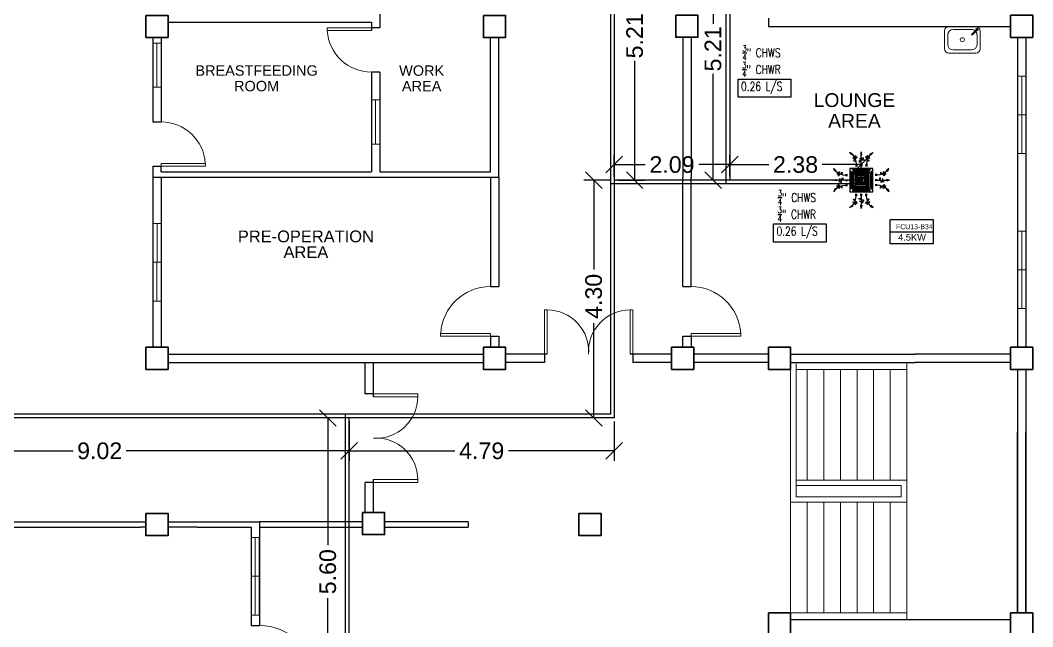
# Model space of a CAD drawing. Header units: millimetres. Extents: x 5 to 598, y 3 to 339.
# Drawn here: x 273.25 to 291.54, y 187.14 to 198.1 of the extents above; entities that cross this region are included whole.
import ezdxf

# ---------------------------------------------------------------- set-up
doc = ezdxf.new("R2010")
doc.units = ezdxf.units.MM
doc.header["$MEASUREMENT"] = 0
for name, color, linetype in [('AIR', 7, 'Continuous'), ('fcu line', 7, 'Continuous'), ('fcu return', 7, 'Continuous'), ('label', 7, 'Continuous'), ('Legends', 7, 'Continuous'), ('pipe label', 7, 'Continuous')]:
    doc.layers.add(name, color=color, linetype=linetype)
doc.styles.add('Arch-Dim', font='simplex.shx', dxfattribs={"width": 0.75})
doc.styles.get("Standard").update_dxf_attribs({"font": 'arial.ttf'})
doc.styles.add('SWISSLT175', font='swissl.ttf', dxfattribs={"height": 0.175})
doc.dimstyles.new('Copy of dimension', dxfattribs={"dimtxt": 0.3, "dimasz": 0.3, "dimexe": 0.18, "dimexo": 0.0625, "dimgap": 0.09, "dimtad": 0, "dimzin": 0, "dimdsep": 46, "dimtxsty": 'Standard', "dimblk": 'OBLIQUE', "dimcen": 0.09, "dimclrd": 256, "dimclre": 256, "dimclrt": 256, "dimadec": 0, "dimazin": 0, "dimtfac": 1, "dimtofl": 0, "dimtmove": 0, "dimatfit": 3, "dimldrblk": 'OBLIQUE', "dimfxl": 1, "dimtolj": 1, "dimtzin": 0, "dimarcsym": 0})

# ---------------------------------------------------------------- blocks, each defined once
blk = doc.blocks.new('FCU-13000P (CASSETTE SPLIT)')
at = {"layer": 'AIR', "ltscale": 3}
for p, q in [((0, 0.523), (0, 1)), ((-0.193, 0.558), (-0.193, 0.487)), ((-0.162, 0.558), (-0.162, 0.487)), ((-0.016, 0.558), (-0.016, 0.487)), ((0.016, 0.558), (0.016, 0.487)), ((0.162, 0.558), (0.162, 0.487)), ((0.193, 0.558), (0.193, 0.487)), ((-0.523, 0), (-1, 0)), ((-0.558, 0.193), (-0.487, 0.193)), ((-0.558, 0.162), (-0.487, 0.162)), ((-0.558, 0.016), (-0.487, 0.016)), ((0.558, 0.193), (0.487, 0.193)), ((0.558, 0.162), (0.487, 0.162)), ((0.558, 0.016), (0.487, 0.016)), ((0.523, 0), (1, 0)), ((-0.558, -0.016), (-0.487, -0.016)), ((-0.558, -0.162), (-0.487, -0.162)), ((-0.558, -0.193), (-0.487, -0.193)), ((0.558, -0.016), (0.487, -0.016)), ((0.558, -0.162), (0.487, -0.162)), ((0.558, -0.193), (0.487, -0.193)), ((-0.193, -0.558), (-0.193, -0.487)), ((-0.162, -0.558), (-0.162, -0.487)), ((-0.016, -0.558), (-0.016, -0.487)), ((0, -0.523), (0, -1)), ((0.016, -0.558), (0.016, -0.487)), ((0.162, -0.558), (0.162, -0.487)), ((0.193, -0.558), (0.193, -0.487))]:
    blk.add_line(p, q, dxfattribs=at)
at = {"layer": 'AIR'}
for p, q in [((0.295, -0.295), (-0.295, 0.295)), ((0.295, 0.295), (-0.295, -0.295))]:
    blk.add_line(p, q, dxfattribs=at)
at = {"layer": 'AIR', "ltscale": 3}
for points in [[(-0.335, 0.895), (-0.311, 0.932), (-0.416, 0.973)], [(-0.022, 0.89), (0.022, 0.89), (0, 1)], [(0.335, 0.895), (0.311, 0.932), (0.416, 0.973)], [(-0.895, 0.335), (-0.932, 0.311), (-0.973, 0.416)], [(0.895, 0.335), (0.932, 0.311), (0.973, 0.416)], [(-0.89, 0.022), (-0.89, -0.022), (-1, 0)], [(0.89, 0.022), (0.89, -0.022), (1, 0)], [(-0.895, -0.335), (-0.932, -0.311), (-0.973, -0.416)], [(0.895, -0.335), (0.932, -0.311), (0.973, -0.416)], [(-0.335, -0.895), (-0.311, -0.932), (-0.416, -0.973)], [(-0.022, -0.89), (0.022, -0.89), (0, -1)], [(0.335, -0.895), (0.311, -0.932), (0.416, -0.973)]]:
    blk.add_lwpolyline(points, close=True, dxfattribs=at)
at = {"layer": 'AIR'}
for points in [[(-0.323, 0.914, -0.171809), (-0.178, 0.558), (-0.178, 0.522)], [(0.323, 0.914, 0.171809), (0.178, 0.558), (0.178, 0.522)], [(-0.914, 0.323, 0.171809), (-0.558, 0.178), (-0.522, 0.178)], [(0.914, 0.323, -0.171809), (0.558, 0.178), (0.522, 0.178)], [(-0.914, -0.323, -0.171809), (-0.558, -0.178), (-0.522, -0.178)], [(0.914, -0.323, 0.171809), (0.558, -0.178), (0.522, -0.178)], [(-0.323, -0.914, 0.171809), (-0.178, -0.558), (-0.178, -0.522)], [(0.323, -0.914, -0.171809), (0.178, -0.558), (0.178, -0.522)]]:
    blk.add_lwpolyline(points, format="xyb", dxfattribs=at)
for points in [[(-0.41, -0.41), (0.41, -0.41), (0.41, 0.41), (-0.41, 0.41)], [(-0.31, 0.372), (0.31, 0.372), (0.31, 0.348), (-0.31, 0.348)], [(-0.373, 0.31), (-0.348, 0.31), (-0.348, -0.31), (-0.373, -0.31)], [(-0.26, -0.26), (0.26, -0.26), (0.26, 0.26), (-0.26, 0.26)], [(-0.21, -0.21), (0.21, -0.21), (0.21, 0.21), (-0.21, 0.21)], [(-0.16, -0.16), (0.16, -0.16), (0.16, 0.16), (-0.16, 0.16)], [(-0.11, -0.11), (0.11, -0.11), (0.11, 0.11), (-0.11, 0.11)], [(-0.06, -0.06), (0.06, -0.06), (0.06, 0.06), (-0.06, 0.06)], [(0.372, 0.31), (0.348, 0.31), (0.348, -0.31), (0.372, -0.31)], [(-0.31, -0.373), (0.31, -0.373), (0.31, -0.348), (-0.31, -0.348)]]:
    blk.add_lwpolyline(points, close=True, dxfattribs=at)
blk.add_lwpolyline([(-0.26, -0.31), (0.26, -0.31, 0.414214), (0.31, -0.26), (0.31, 0.26, 0.414214), (0.26, 0.31), (-0.26, 0.31, 0.414214), (-0.31, 0.26), (-0.31, -0.26, 0.414214)], format="xyb", close=True, dxfattribs=at)
at = {"layer": 'AIR', "ltscale": 3}
for points in [[(-0.268, 0.84), (-0.231, 0.852), (-0.134, 0.882), (-0.422, 0.704), (0.005, 0.903), (-0.358, 0.645), (-0.239, 0.678), (-0.199, 0.69)], [(0.268, 0.84), (0.231, 0.852), (0.134, 0.882), (0.422, 0.704), (-0.005, 0.903), (0.358, 0.645), (0.239, 0.678), (0.199, 0.69)], [(-0.84, 0.268), (-0.852, 0.231), (-0.882, 0.134), (-0.704, 0.422), (-0.903, -0.005), (-0.645, 0.358), (-0.678, 0.239), (-0.69, 0.199)], [(0.84, 0.268), (0.852, 0.231), (0.882, 0.134), (0.704, 0.422), (0.903, -0.005), (0.645, 0.358), (0.678, 0.239), (0.69, 0.199)], [(-0.84, -0.268), (-0.852, -0.231), (-0.882, -0.134), (-0.704, -0.422), (-0.903, 0.005), (-0.645, -0.358), (-0.678, -0.239), (-0.69, -0.199)], [(0.84, -0.268), (0.852, -0.231), (0.882, -0.134), (0.704, -0.422), (0.903, 0.005), (0.645, -0.358), (0.678, -0.239), (0.69, -0.199)], [(-0.268, -0.84), (-0.231, -0.852), (-0.134, -0.882), (-0.422, -0.704), (0.005, -0.903), (-0.358, -0.645), (-0.239, -0.678), (-0.199, -0.69)], [(0.268, -0.84), (0.231, -0.852), (0.134, -0.882), (0.422, -0.704), (-0.005, -0.903), (0.358, -0.645), (0.239, -0.678), (0.199, -0.69)]]:
    blk.add_open_spline(points, degree=3, knots=[0.0032834, 0.0032834, 0.0032834, 0.0032834, 0.0712567, 0.1924075, 0.3347111, 0.5062145, 0.5813292, 0.5813292, 0.5813292, 0.5813292], dxfattribs=at)
for points in [[(0, 0.8), (0.077, 0.776), (-0.058, 0.755), (0.098, 0.718), (-0.087, 0.663), (0, 0.631)], [(-0.8, 0), (-0.776, -0.077), (-0.755, 0.058), (-0.718, -0.098), (-0.663, 0.087), (-0.631, 0)], [(0.8, 0), (0.776, -0.077), (0.755, 0.058), (0.718, -0.098), (0.663, 0.087), (0.631, 0)], [(0, -0.8), (0.077, -0.776), (-0.058, -0.755), (0.098, -0.718), (-0.087, -0.663), (0, -0.631)]]:
    blk.add_spline(points, degree=3, dxfattribs=at)
for points in [[(-0.416, 0.973), (-0.335, 0.895), (-0.311, 0.932)], [(0, 1), (-0.022, 0.89), (0.022, 0.89)], [(0.416, 0.973), (0.335, 0.895), (0.311, 0.932)], [(-0.973, 0.416), (-0.895, 0.335), (-0.932, 0.311)], [(0.973, 0.416), (0.895, 0.335), (0.932, 0.311)], [(-1, 0), (-0.89, 0.022), (-0.89, -0.022)], [(1, 0), (0.89, 0.022), (0.89, -0.022)], [(-0.973, -0.416), (-0.895, -0.335), (-0.932, -0.311)], [(0.973, -0.416), (0.895, -0.335), (0.932, -0.311)], [(-0.416, -0.973), (-0.335, -0.895), (-0.311, -0.932)], [(0, -1), (-0.022, -0.89), (0.022, -0.89)], [(0.416, -0.973), (0.335, -0.895), (0.311, -0.932)]]:
    blk.add_solid(points, dxfattribs=at)
blk = doc.blocks.new('_Oblique')
at = {"color": 0, "linetype": 'ByBlock', "lineweight": -2}
blk.add_line((-0.5, -0.5), (0.5, 0.5), dxfattribs=at)
blk = doc.blocks.new('*D105')
at = {"layer": 'Defpoints', "color": 0, "transparency": 16777216}
for p in [(278.806, 190.909), (279.193, 190.909), (279.193, 185.308)]:
    blk.add_point(p, dxfattribs=at)
at = {"layer": 'Legends', "lineweight": -2, "transparency": 16777216}
for p, q in [((279.13, 190.909), (278.626, 190.909)), ((278.806, 190.909), (278.806, 188.609)), ((278.806, 185.308), (278.806, 187.651)), ((279.13, 185.308), (278.626, 185.308))]:
    blk.add_line(p, q, dxfattribs=at)
at = {"layer": 'Legends', "lineweight": -2, "transparency": 16777216, "xscale": 0.3, "yscale": 0.3, "zscale": 0.3}
for p, rotation in [((278.806, 190.909), 90), ((278.806, 185.308), 270)]:
    blk.add_blockref('_Oblique', p, dxfattribs=dict(at, rotation=rotation))
at = {"layer": 'Legends', "transparency": 16777216, "insert": (278.806, 188.13), "char_height": 0.3, "attachment_point": 5, "rotation": 90}
blk.add_mtext('\\A1;5.60', dxfattribs=at)
blk = doc.blocks.new('*D106')
at = {"layer": 'Defpoints', "color": 0, "transparency": 16777216}
for p in [(279.193, 190.909), (283.982, 190.909), (283.982, 190.314)]:
    blk.add_point(p, dxfattribs=at)
at = {"layer": 'Legends', "lineweight": -2, "transparency": 16777216}
for p, q in [((279.193, 190.847), (279.193, 190.134)), ((283.982, 190.847), (283.982, 190.134)), ((279.193, 190.314), (281.101, 190.314)), ((283.982, 190.314), (282.073, 190.314))]:
    blk.add_line(p, q, dxfattribs=at)
at = {"layer": 'Legends', "lineweight": -2, "transparency": 16777216, "xscale": 0.3, "yscale": 0.3, "zscale": 0.3, "rotation": 180}
blk.add_blockref('_Oblique', (279.193, 190.314), dxfattribs=at)
at = {"layer": 'Legends', "lineweight": -2, "transparency": 16777216, "xscale": 0.3, "yscale": 0.3, "zscale": 0.3}
blk.add_blockref('_Oblique', (283.982, 190.314), dxfattribs=at)
at = {"layer": 'Legends', "transparency": 16777216, "insert": (281.587, 190.314), "char_height": 0.3, "attachment_point": 5}
blk.add_mtext('\\A1;4.79', dxfattribs=at)
blk = doc.blocks.new('*D107')
at = {"layer": 'Defpoints', "color": 0, "transparency": 16777216}
for p in [(283.611, 195.208), (283.982, 195.208), (283.982, 190.909)]:
    blk.add_point(p, dxfattribs=at)
at = {"layer": 'Legends', "lineweight": -2, "transparency": 16777216}
for p, q in [((283.919, 195.208), (283.431, 195.208)), ((283.611, 195.208), (283.611, 193.591)), ((283.611, 190.909), (283.611, 192.621)), ((283.919, 190.909), (283.431, 190.909))]:
    blk.add_line(p, q, dxfattribs=at)
at = {"layer": 'Legends', "lineweight": -2, "transparency": 16777216, "xscale": 0.3, "yscale": 0.3, "zscale": 0.3}
for p, rotation in [((283.611, 195.208), 90), ((283.611, 190.909), 270)]:
    blk.add_blockref('_Oblique', p, dxfattribs=dict(at, rotation=rotation))
at = {"layer": 'Legends', "transparency": 16777216, "insert": (283.611, 193.106), "char_height": 0.3, "attachment_point": 5, "rotation": 90}
blk.add_mtext('\\A1;4.30', dxfattribs=at)
blk = doc.blocks.new('*D108')
at = {"layer": 'Defpoints', "color": 0, "transparency": 16777216}
for p in [(286.07, 195.488), (283.982, 195.208), (286.07, 195.208)]:
    blk.add_point(p, dxfattribs=at)
at = {"layer": 'Legends', "lineweight": -2, "transparency": 16777216}
for p, q in [((283.982, 195.271), (283.982, 195.668)), ((286.07, 195.271), (286.07, 195.668)), ((283.982, 195.488), (284.543, 195.488)), ((286.07, 195.488), (285.508, 195.488))]:
    blk.add_line(p, q, dxfattribs=at)
at = {"layer": 'Legends', "lineweight": -2, "transparency": 16777216, "xscale": 0.3, "yscale": 0.3, "zscale": 0.3, "rotation": 180}
blk.add_blockref('_Oblique', (283.982, 195.488), dxfattribs=at)
at = {"layer": 'Legends', "lineweight": -2, "transparency": 16777216, "xscale": 0.3, "yscale": 0.3, "zscale": 0.3}
blk.add_blockref('_Oblique', (286.07, 195.488), dxfattribs=at)
at = {"layer": 'Legends', "transparency": 16777216, "insert": (285.026, 195.488), "char_height": 0.3, "attachment_point": 5}
blk.add_mtext('\\A1;2.09', dxfattribs=at)
blk = doc.blocks.new('*D109')
at = {"layer": 'Defpoints', "color": 0, "transparency": 16777216}
for p in [(288.446, 195.488), (286.07, 195.208), (288.446, 195.208)]:
    blk.add_point(p, dxfattribs=at)
at = {"layer": 'Legends', "lineweight": -2, "transparency": 16777216}
for p, q in [((286.07, 195.271), (286.07, 195.668)), ((288.446, 195.271), (288.446, 195.668)), ((286.07, 195.488), (286.776, 195.488)), ((288.446, 195.488), (287.741, 195.488))]:
    blk.add_line(p, q, dxfattribs=at)
at = {"layer": 'Legends', "lineweight": -2, "transparency": 16777216, "xscale": 0.3, "yscale": 0.3, "zscale": 0.3, "rotation": 180}
blk.add_blockref('_Oblique', (286.07, 195.488), dxfattribs=at)
at = {"layer": 'Legends', "lineweight": -2, "transparency": 16777216, "xscale": 0.3, "yscale": 0.3, "zscale": 0.3}
blk.add_blockref('_Oblique', (288.446, 195.488), dxfattribs=at)
at = {"layer": 'Legends', "transparency": 16777216, "insert": (287.258, 195.488), "char_height": 0.3, "attachment_point": 5}
blk.add_mtext('\\A1;2.38', dxfattribs=at)
blk = doc.blocks.new('*D110')
at = {"layer": 'Defpoints', "color": 0, "transparency": 16777216}
for p in [(285.767, 200.423), (286.07, 200.423), (286.07, 195.208)]:
    blk.add_point(p, dxfattribs=at)
at = {"layer": 'Legends', "lineweight": -2, "transparency": 16777216}
for p, q in [((286.008, 200.423), (285.587, 200.423)), ((285.767, 200.423), (285.767, 198.031)), ((285.767, 195.208), (285.767, 197.13)), ((286.008, 195.208), (285.587, 195.208))]:
    blk.add_line(p, q, dxfattribs=at)
at = {"layer": 'Legends', "lineweight": -2, "transparency": 16777216, "xscale": 0.3, "yscale": 0.3, "zscale": 0.3}
for p, rotation in [((285.767, 200.423), 90), ((285.767, 195.208), 270)]:
    blk.add_blockref('_Oblique', p, dxfattribs=dict(at, rotation=rotation))
at = {"layer": 'Legends', "transparency": 16777216, "insert": (285.767, 197.58), "char_height": 0.3, "attachment_point": 5, "rotation": 90}
blk.add_mtext('\\A1;5.21', dxfattribs=at)
blk = doc.blocks.new('*D111')
at = {"layer": 'Defpoints', "color": 0, "transparency": 16777216}
for p in [(283.982, 200.423), (284.351, 200.423), (283.982, 195.208)]:
    blk.add_point(p, dxfattribs=at)
at = {"layer": 'Legends', "lineweight": -2, "transparency": 16777216}
for p, q in [((284.044, 200.423), (284.531, 200.423)), ((284.351, 200.423), (284.351, 198.266)), ((284.351, 195.208), (284.351, 197.365)), ((284.044, 195.208), (284.531, 195.208))]:
    blk.add_line(p, q, dxfattribs=at)
at = {"layer": 'Legends', "lineweight": -2, "transparency": 16777216, "xscale": 0.3, "yscale": 0.3, "zscale": 0.3}
for p, rotation in [((284.351, 200.423), 90), ((284.351, 195.208), 270)]:
    blk.add_blockref('_Oblique', p, dxfattribs=dict(at, rotation=rotation))
at = {"layer": 'Legends', "transparency": 16777216, "insert": (284.351, 197.816), "char_height": 0.3, "attachment_point": 5, "rotation": 90}
blk.add_mtext('\\A1;5.21', dxfattribs=at)
blk = doc.blocks.new('*D119')
at = {"layer": 'Defpoints', "color": 0, "transparency": 16777216}
for p in [(270.175, 190.909), (279.193, 190.909), (270.175, 190.314)]:
    blk.add_point(p, dxfattribs=at)
at = {"layer": 'Legends', "lineweight": -2, "transparency": 16777216}
for p, q in [((270.175, 190.847), (270.175, 190.134)), ((279.193, 190.847), (279.193, 190.134)), ((270.175, 190.314), (274.206, 190.314)), ((279.193, 190.314), (275.162, 190.314))]:
    blk.add_line(p, q, dxfattribs=at)
at = {"layer": 'Legends', "lineweight": -2, "transparency": 16777216, "xscale": 0.3, "yscale": 0.3, "zscale": 0.3, "rotation": 180}
blk.add_blockref('_Oblique', (270.175, 190.314), dxfattribs=at)
at = {"layer": 'Legends', "lineweight": -2, "transparency": 16777216, "xscale": 0.3, "yscale": 0.3, "zscale": 0.3}
blk.add_blockref('_Oblique', (279.193, 190.314), dxfattribs=at)
at = {"layer": 'Legends', "transparency": 16777216, "insert": (274.684, 190.314), "char_height": 0.3, "attachment_point": 5}
blk.add_mtext('\\A1;9.02', dxfattribs=at)

msp = doc.modelspace()

# ---------------------------------------------------------------- linework, layer by layer
at = {"color": 8, "lineweight": 25}
for p, q in [((279.744, 198.21), (279.744, 198.06)), ((275.919, 198.06), (279.594, 198.06)), ((279.594, 198.06), (279.594, 197.91)), ((279.744, 197.96), (279.594, 197.96)), ((279.744, 198.06), (279.744, 197.96)), ((286.769, 198.135), (286.769, 197.985)), ((275.644, 197.786), (275.644, 196.26)), ((275.794, 197.786), (275.794, 196.26)), ((281.744, 195.56), (281.744, 197.786)), ((281.894, 195.56), (281.894, 197.786)), ((285.219, 197.789), (285.219, 195.26)), ((285.369, 197.789), (285.369, 195.26)), ((291.269, 197.787), (291.269, 195.36)), ((291.269, 197.787), (291.269, 195.26)), ((291.419, 197.787), (291.419, 192.186)), ((279.594, 197.16), (279.594, 195.36)), ((279.744, 197.16), (279.594, 197.16)), ((279.744, 197.16), (279.744, 195.36)), ((275.644, 196.26), (275.794, 196.26)), ((275.644, 195.46), (275.644, 195.26)), ((275.644, 195.46), (275.794, 195.46)), ((275.794, 195.36), (275.794, 195.46)), ((281.744, 195.36), (281.744, 195.56)), ((281.894, 195.26), (281.894, 195.56)), ((275.644, 195.26), (281.894, 195.26)), ((275.644, 195.26), (275.644, 192.186)), ((275.794, 195.36), (279.594, 195.36)), ((275.794, 195.26), (275.794, 192.186)), ((279.744, 195.36), (281.744, 195.36)), ((281.744, 195.26), (281.744, 193.286)), ((281.894, 195.26), (281.894, 193.286)), ((285.219, 193.286), (285.219, 195.26)), ((285.369, 193.286), (285.369, 195.26)), ((291.269, 195.26), (291.269, 192.186)), ((281.744, 193.286), (281.894, 193.286)), ((285.219, 193.286), (285.369, 193.286)), ((281.744, 192.386), (281.744, 192.186)), ((281.744, 192.386), (281.894, 192.386)), ((281.894, 192.386), (281.894, 192.186)), ((285.219, 192.186), (285.219, 192.386)), ((285.219, 192.386), (285.369, 192.386)), ((285.219, 192.286), (285.219, 192.286)), ((285.369, 192.386), (285.369, 192.186)), ((275.919, 192.061), (281.619, 192.061)), ((282.769, 192.061), (282.019, 192.061)), ((282.719, 192.061), (282.719, 191.911)), ((285.019, 192.061), (284.269, 192.061)), ((284.319, 192.061), (284.319, 191.911)), ((286.769, 192.061), (285.419, 192.061)), ((287.169, 192.061), (287.419, 192.061)), ((287.419, 192.061), (289.419, 192.061)), ((291.144, 192.061), (289.419, 192.061)), ((275.919, 191.911), (281.619, 191.911)), ((279.482, 191.344), (279.482, 191.911)), ((279.632, 191.294), (279.632, 191.911)), ((282.719, 191.911), (282.019, 191.911)), ((285.019, 191.911), (284.319, 191.911)), ((286.769, 191.911), (285.419, 191.911)), ((287.169, 191.911), (287.419, 191.911)), ((287.419, 191.911), (289.419, 191.911)), ((291.144, 191.911), (289.419, 191.911)), ((291.269, 191.786), (291.269, 187.386)), ((291.419, 191.786), (291.419, 187.386)), ((279.632, 191.344), (279.482, 191.344)), ((291.269, 187.386), (291.269, 190.659)), ((291.419, 187.386), (291.419, 190.659)), ((279.482, 189.2), (279.482, 189.744)), ((279.632, 189.744), (279.482, 189.744)), ((279.632, 189.2), (279.632, 189.794)), ((272.169, 189.034), (275.119, 189.034)), ((275.119, 189.034), (275.519, 189.034)), ((275.919, 189.034), (277.419, 189.034)), ((277.419, 189.034), (277.569, 189.034)), ((277.569, 189.034), (277.569, 187.159)), ((279.432, 189.034), (277.569, 189.034)), ((281.344, 189.034), (279.832, 189.034)), ((281.344, 189.034), (281.344, 188.934)), ((272.169, 188.934), (275.419, 188.934)), ((275.519, 188.934), (275.419, 188.934)), ((276.444, 188.934), (275.919, 188.934)), ((276.444, 188.934), (277.419, 188.934)), ((277.419, 188.934), (277.419, 187.159)), ((277.569, 188.934), (279.432, 188.934)), ((279.832, 188.934), (281.344, 188.934)), ((291.144, 187.261), (287.169, 187.261)), ((277.419, 187.159), (277.569, 187.159))]:
    msp.add_line(p, q, dxfattribs=at)
at = {"color": 8, "lineweight": 13}
for p, q in [((279.594, 197.96), (278.794, 197.96)), ((278.794, 197.96), (278.794, 197.91)), ((278.794, 197.91), (279.594, 197.91)), ((276.594, 195.51), (275.794, 195.51)), ((275.794, 195.46), (275.794, 195.51)), ((275.794, 195.46), (276.594, 195.46)), ((276.594, 195.46), (276.594, 195.51)), ((280.844, 192.436), (281.744, 192.436)), ((281.744, 192.386), (280.844, 192.386)), ((280.845, 192.436), (280.845, 192.386)), ((281.744, 192.386), (281.744, 192.436)), ((286.269, 192.436), (285.369, 192.436)), ((285.369, 192.436), (285.369, 192.386)), ((285.369, 192.286), (285.369, 192.436)), ((285.369, 192.386), (286.269, 192.386)), ((286.269, 192.386), (286.269, 192.436))]:
    msp.add_line(p, q, dxfattribs=at)
at = {"color": 8, "lineweight": 25, "ltscale": 0.3}
msp.add_line((286.769, 197.985), (291.144, 197.985), dxfattribs=at)
at = {"color": 8, "lineweight": 9, "ltscale": 0.4}
for p, q in [((290.027, 197.985), (290.517, 197.985)), ((289.952, 197.58), (289.952, 197.91)), ((290.007, 197.66), (290.007, 197.83)), ((290.107, 197.93), (290.437, 197.93)), ((290.533, 197.938), (290.442, 197.847)), ((290.545, 197.926), (290.454, 197.835)), ((290.537, 197.83), (290.537, 197.66)), ((290.592, 197.91), (290.592, 197.58)), ((290.517, 197.505), (290.027, 197.505)), ((290.437, 197.56), (290.107, 197.56))]:
    msp.add_line(p, q, dxfattribs=at)
at = {"color": 8, "lineweight": 9}
for p, q in [((275.794, 197.786), (275.794, 197.686)), ((275.794, 197.686), (275.644, 197.686)), ((275.644, 197.686), (275.644, 196.886)), ((275.719, 196.886), (275.719, 197.686)), ((291.419, 197.087), (291.269, 197.087)), ((291.344, 195.687), (291.344, 197.087)), ((275.644, 196.886), (275.794, 196.886)), ((279.744, 196.66), (279.594, 196.66)), ((279.594, 196.66), (279.594, 195.86)), ((279.669, 195.86), (279.669, 196.66)), ((291.269, 196.387), (291.419, 196.387)), ((279.594, 195.86), (279.744, 195.86)), ((291.269, 195.687), (291.419, 195.687)), ((275.794, 194.423), (275.646, 194.423)), ((275.646, 194.423), (275.646, 193.023)), ((275.72, 194.423), (275.716, 193.023)), ((275.794, 193.723), (275.794, 194.423)), ((291.269, 194.286), (291.419, 194.286)), ((291.344, 194.286), (291.344, 192.886)), ((275.794, 193.723), (275.646, 193.723)), ((291.269, 193.586), (291.419, 193.586)), ((275.646, 193.023), (275.792, 193.023)), ((291.419, 192.886), (291.269, 192.886)), ((285.369, 192.186), (285.219, 192.186)), ((287.169, 191.786), (287.169, 191.911)), ((287.169, 189.386), (287.169, 191.786)), ((287.269, 191.786), (287.269, 191.886)), ((287.269, 189.486), (287.269, 191.786)), ((289.269, 191.786), (287.269, 191.786)), ((287.469, 191.786), (287.469, 189.786)), ((287.769, 191.786), (287.769, 189.786)), ((288.069, 191.786), (288.069, 189.786)), ((288.369, 191.786), (288.369, 189.786)), ((288.669, 191.786), (288.669, 189.786)), ((288.969, 191.786), (288.969, 189.786)), ((289.269, 191.911), (289.269, 191.786)), ((289.269, 191.786), (289.269, 189.786)), ((288.969, 189.786), (287.269, 189.786)), ((288.969, 189.786), (289.269, 189.786)), ((289.269, 189.686), (289.269, 189.786)), ((288.969, 189.686), (287.269, 189.686)), ((288.969, 189.686), (289.169, 189.686)), ((289.169, 189.486), (289.169, 189.686)), ((289.269, 189.486), (289.269, 189.686)), ((288.969, 189.386), (287.169, 189.386)), ((287.169, 189.386), (287.169, 187.386)), ((288.969, 189.486), (287.269, 189.486)), ((287.469, 189.386), (287.469, 187.386)), ((287.769, 189.386), (287.769, 187.386)), ((288.069, 189.386), (288.069, 187.386)), ((288.369, 189.386), (288.369, 187.386)), ((288.669, 189.386), (288.669, 187.386)), ((288.969, 189.486), (289.169, 189.486)), ((288.969, 189.386), (288.969, 187.386)), ((288.969, 189.386), (289.269, 189.386)), ((289.269, 189.386), (289.269, 189.486)), ((289.269, 189.386), (289.269, 187.386)), ((277.569, 188.747), (277.421, 188.747)), ((277.421, 188.747), (277.421, 187.347)), ((277.495, 188.747), (277.491, 187.347)), ((277.569, 188.047), (277.569, 188.747)), ((277.569, 188.047), (277.421, 188.047)), ((277.421, 187.347), (277.567, 187.346)), ((289.269, 187.386), (287.169, 187.386)), ((287.169, 187.261), (287.169, 187.386)), ((289.269, 187.261), (289.269, 187.386))]:
    msp.add_line(p, q, dxfattribs=at)
at = {"color": 8, "lineweight": 35}
for points in [[(275.519, 198.186), (275.919, 198.186), (275.919, 197.786), (275.519, 197.786)], [(281.619, 198.186), (282.019, 198.186), (282.019, 197.786), (281.619, 197.786)], [(285.094, 198.189), (285.494, 198.189), (285.494, 197.789), (285.094, 197.789)], [(291.144, 198.187), (291.544, 198.187), (291.544, 197.787), (291.144, 197.787)], [(275.519, 192.186), (275.919, 192.186), (275.919, 191.786), (275.519, 191.786)], [(281.619, 192.186), (282.019, 192.186), (282.019, 191.786), (281.619, 191.786)], [(285.019, 192.186), (285.419, 192.186), (285.419, 191.786), (285.019, 191.786)], [(286.769, 192.186), (287.169, 192.186), (287.169, 191.786), (286.769, 191.786)], [(291.144, 192.186), (291.544, 192.186), (291.544, 191.786), (291.144, 191.786)], [(275.519, 189.184), (275.919, 189.184), (275.919, 188.784), (275.519, 188.784)], [(279.432, 189.2), (279.832, 189.2), (279.832, 188.8), (279.432, 188.8)], [(283.344, 189.184), (283.744, 189.184), (283.744, 188.784), (283.344, 188.784)], [(286.769, 187.386), (287.169, 187.386), (287.169, 186.986), (286.769, 186.986)], [(291.144, 187.386), (291.544, 187.386), (291.544, 186.986), (291.144, 186.986)]]:
    msp.add_lwpolyline(points, close=True, dxfattribs=at)
at = {"color": 8, "lineweight": 9}
for points in [[(275.644, 197.686), (275.794, 197.686), (275.794, 196.886), (275.644, 196.886)], [(291.269, 197.087), (291.419, 197.087), (291.419, 195.687), (291.269, 195.687)], [(279.594, 196.66), (279.744, 196.66), (279.744, 195.86), (279.594, 195.86)], [(275.646, 194.423), (275.792, 194.423), (275.792, 193.023), (275.646, 193.023)], [(291.269, 194.286), (291.419, 194.286), (291.419, 192.886), (291.269, 192.886)], [(277.421, 188.747), (277.567, 188.747), (277.567, 187.346), (277.421, 187.346)]]:
    msp.add_lwpolyline(points, close=True, dxfattribs=at)
at = {"color": 8, "lineweight": 13, "ltscale": 0.03}
for points in [[(282.719, 192.061), (282.769, 192.061), (282.769, 192.861), (282.719, 192.861)], [(284.319, 192.061), (284.269, 192.061), (284.269, 192.861), (284.319, 192.861)], [(279.632, 191.344), (279.632, 191.294), (280.432, 191.294), (280.432, 191.344)], [(279.632, 189.744), (279.632, 189.794), (280.432, 189.794), (280.432, 189.744)]]:
    msp.add_lwpolyline(points, close=True, dxfattribs=at)
at = {"color": 8, "lineweight": 9, "ltscale": 0.4}
msp.add_circle((290.272, 197.745), 0.0375, dxfattribs=at)
for centre, radius, start, end in [((290.027, 197.91), 0.075, 90, 180), ((290.517, 197.91), 0.075, 0, 90), ((290.107, 197.83), 0.1, 90, 180), ((290.437, 197.83), 0.1, 50.0132, 90), ((290.448, 197.841), 0.00874, 135, 315), ((290.437, 197.83), 0.1, 0, 39.9868), ((290.539, 197.932), 0.0217, 248.7565, 201.2435), ((290.539, 197.932), 0.0145, 262.0499, 187.9501), ((290.539, 197.932), 0.00874, 315, 135), ((290.107, 197.66), 0.1, 180, 270), ((290.437, 197.66), 0.1, 270, 0), ((290.027, 197.58), 0.075, 180, 270), ((290.517, 197.58), 0.075, 270, 0)]:
    msp.add_arc(centre, radius, start, end, dxfattribs=at)
at = {"color": 8, "lineweight": 13}
for centre, radius, start, end in [((279.594, 197.96), 0.8, 183.5833, 270), ((275.794, 195.46), 0.8, 3.5833, 90), ((281.744, 192.386), 0.9, 90, 176.8153), ((285.369, 192.386), 0.9, 3.1847, 90), ((277.569, 186.159), 1, 2.866, 90)]:
    msp.add_arc(centre, radius, start, end, dxfattribs=at)
at = {"color": 8, "lineweight": 13, "ltscale": 0.03}
for centre, start, end in [((282.769, 192.11), 356.3048, 90), ((284.269, 192.11), 90, 183.6952), ((279.68, 191.294), 266.3048, 0), ((279.68, 189.794), 0, 93.6952)]:
    msp.add_arc(centre, 0.752, start, end, dxfattribs=at)
at = {"layer": 'fcu line', "linetype": 'Continuous'}
for p, q in [((283.982, 210.438), (283.982, 190.909)), ((286.07, 200.423), (286.07, 195.208)), ((288.446, 195.208), (283.982, 195.208)), ((283.982, 190.909), (249.204, 190.909)), ((279.193, 181.497), (279.193, 190.909))]:
    msp.add_line(p, q, dxfattribs=at)
at = {"layer": 'fcu return', "linetype": 'Continuous'}
for p, q in [((283.912, 210.368), (283.912, 190.979)), ((286, 200.423), (286, 195.138)), ((288.446, 195.138), (283.912, 195.138)), ((283.912, 190.979), (249.204, 190.979)), ((279.123, 181.567), (279.123, 190.979))]:
    msp.add_line(p, q, dxfattribs=at)
at = {"layer": 'Legends', "linetype": 'Continuous', "lineweight": 25}
msp.add_line((288.967, 194.276), (289.746, 194.276), dxfattribs=at)
at = {"layer": 'Legends'}
msp.add_lwpolyline([(288.967, 194.494), (289.746, 194.494), (289.746, 194.057), (288.967, 194.057)], close=True, dxfattribs=at)
at = {"layer": 'pipe label', "color": 2, "linetype": 'Continuous', "lineweight": 25}
for points in [[(286.22, 197.033), (287.171, 197.033), (287.171, 196.706), (286.22, 196.706)], [(286.86, 194.416), (287.811, 194.416), (287.811, 194.089), (286.86, 194.089)]]:
    msp.add_lwpolyline(points, close=True, dxfattribs=at)

# ---------------------------------------------------------------- block references
at = {"layer": 'AIR', "xscale": 0.5113536813550488, "yscale": 0.5113536813550488, "zscale": 0.5113536813550488}
msp.add_blockref('FCU-13000P (CASSETTE SPLIT)', (288.446, 195.208), dxfattribs=at)

# ---------------------------------------------------------------- texts
at = {"layer": 'label', "color": 8, "lineweight": 9, "ltscale": 0.4, "attachment_point": 5, "style": 'SWISSLT175'}
for s, insert, char_height, line_spacing_factor in [('BREASTFEEDING\\PROOM', (277.519, 197.047), 0.1875, 0.9), ('WORK\\PAREA', (280.502, 197.047), 0.1875, 0.9), ('LOUNGE\\PAREA', (288.322, 196.467), 0.25, 0.9), ('PRE-OPERATION\\PAREA', (278.41, 194.049), 0.2125, 0.8)]:
    msp.add_mtext(s, dxfattribs=dict(at, insert=insert, char_height=char_height, line_spacing_factor=line_spacing_factor))
at = {"layer": 'Legends', "linetype": 'Continuous', "lineweight": 25, "attachment_point": 1}
for s, width, insert, char_height in [('FCU13-B34', 0.44811, (289.072, 194.411), 0.09), ('4.5KW', 0.23674, (289.111, 194.235), 0.12)]:
    msp.add_mtext_dynamic_manual_height_columns(s, width=width, gutter_width=1.011, heights=[0], dxfattribs=dict(at, insert=insert, char_height=char_height))
at = {"layer": 'pipe label', "color": 3, "linetype": 'Continuous', "lineweight": 25, "char_height": 0.16, "attachment_point": 1, "style": 'Arch-Dim'}
for insert in [(286.299, 197.644), (286.939, 195.027)]:
    msp.add_mtext_dynamic_manual_height_columns('\\A1;{\\H0.7x;\\S3/4;}" CHWS', width=1.17294, gutter_width=1.011, heights=[0], dxfattribs=dict(at, insert=insert))
at = {"layer": 'pipe label', "color": 240, "linetype": 'Continuous', "lineweight": 25, "char_height": 0.16, "attachment_point": 1, "style": 'Arch-Dim'}
for insert in [(286.295, 197.341), (286.935, 194.724)]:
    msp.add_mtext_dynamic_manual_height_columns('\\A1;{\\H0.7x;\\S3/4;}" CHWR', width=0.88035, gutter_width=1.011, heights=[0], dxfattribs=dict(at, insert=insert))
at = {"layer": 'pipe label', "color": 2, "linetype": 'Continuous', "lineweight": 25, "char_height": 0.16, "attachment_point": 1, "style": 'Arch-Dim'}
for insert in [(286.274, 196.983), (286.914, 194.366)]:
    msp.add_mtext_dynamic_manual_height_columns('0.26 L/S', width=0.89967, gutter_width=1.011, heights=[0], dxfattribs=dict(at, insert=insert))

# ---------------------------------------------------------------- dimensions: what is measured, and where the dimension line sits
at = {"layer": 'Legends'}
dim = msp.add_linear_dim(base=(284.3513, 200.4226), p1=(283.9816, 195.2084), p2=(283.9816, 200.4226), angle=90, dimstyle='Copy of dimension', dxfattribs=at)
dim.commit()
dim.dimension.update_dxf_attribs({"geometry": '*D111', "text_midpoint": (284.3513, 197.8155)})
for base, p1, p2, picture, middle in [((285.7669, 200.4226), (286.0701, 195.2084), (286.0701, 200.4226), '*D110', (285.7669, 197.5804)), ((283.611, 195.208), (283.982, 190.909), (283.982, 195.208), '*D107', (283.611, 193.106)), ((278.806, 190.909), (279.193, 185.308), (279.193, 190.909), '*D105', (278.806, 188.13))]:
    dim = msp.add_linear_dim(base=base, p1=p1, p2=p2, angle=90, dimstyle='Copy of dimension', dxfattribs=at)
    dim.commit()
    dim.dimension.update_dxf_attribs({"geometry": picture, "text_midpoint": middle, "dimtype": 160})
for base, p1, p2, picture, middle in [((286.07, 195.488), (283.982, 195.208), (286.07, 195.208), '*D108', (285.026, 195.488)), ((288.446, 195.488), (286.07, 195.208), (288.446, 195.208), '*D109', (287.258, 195.488)), ((270.175, 190.314), (279.193, 190.909), (270.175, 190.909), '*D119', (274.684, 190.314)), ((283.982, 190.314), (279.193, 190.909), (283.982, 190.909), '*D106', (281.587, 190.314))]:
    dim = msp.add_linear_dim(base=base, p1=p1, p2=p2, dimstyle='Copy of dimension', dxfattribs=at)
    dim.commit()
    dim.dimension.update_dxf_attribs({"geometry": picture, "text_midpoint": middle})

doc.saveas('drawing.dxf')
